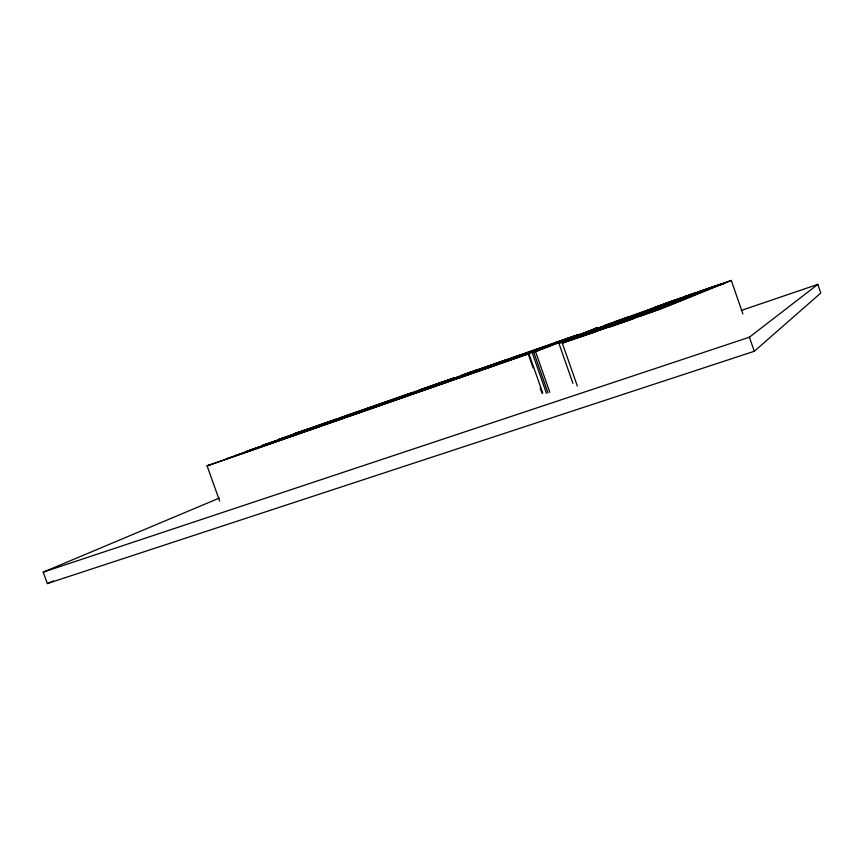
<?xml version="1.0" encoding="UTF-8"?>
<svg xmlns="http://www.w3.org/2000/svg" width="864" height="864" viewBox="0 0 864 864"><rect width="100%" height="100%" fill="white"/><g stroke="black" fill="none" stroke-linecap="round" stroke-linejoin="round"><path stroke-width="1.3" d="M588.028 331.56L618.494 320.782L614.812 322.002M572.918 383.324L558.878 343.235L584.917 334.087L580.576 335.675M668.725 302.573L666.986 303.156L683.932 297.324M548.057 346.162L245.495 451.721L550.357 345.384L547.97 346.248L549.32 345.773M219.413 498.042L43.2 572.141L47.336 583.556L754.283 351.281L820.8 293.015L817.83 284.375L741.323 310.424M43.2 572.141L749.401 337.198L817.83 284.375M357.923 411.782L348.451 415.141L350.503 414.374M577.346 386.089L562.302 343.127L669.006 305.327L715.889 286.297L686.588 296.59M47.336 583.556L53.514 580.867M412.852 392.591L340.178 418.046L412.852 392.591L409.763 393.757M335.848 419.472L278.435 439.538L335.848 419.472L333.018 420.52M742.9 313.967L731.3 280.444L662.126 308.48L562.302 343.127M461.981 375.926L489.596 366.185L411.901 393.379L472.543 372.308M712.292 287.215L713.297 286.859L693.274 294.019M633.02 317.477L675.14 300.715L695.261 293.674L654.512 310.046L635.807 316.591M664.643 303.836L663.368 304.301L731.3 280.444M532.224 352.76L597.953 327.575L532.224 352.76L546.437 393.271M226.433 458.752L539.438 349.618L235.138 455.728M583.697 334.098L581.267 334.876L605.005 326.516L571.244 338.396L587.142 332.899M602.197 326.938L583.254 333.72L720.468 284.299L698.566 291.73M703.328 290.466L698.134 292.313L703.858 290.261M566.849 338.904L569.56 337.954L418.003 390.863L569.441 337.975M576.439 335.243L578.815 334.39L555.088 342.706M590.35 330.826L591.764 330.286L586.278 332.262L618.16 321.214M654.512 310.046L650.646 311.461L703.285 290.79L677.376 299.819M262.645 445.403L405.205 395.604L388.519 401.382M219.661 501.023L207.068 465.869L528.206 353.884L528.898 353.668L542.732 393.109M210.881 464.508L207.403 465.772M207.068 465.869L528.206 353.884L533.099 367.848M263.801 445.014L265.68 444.323L262.656 445.403L391.64 400.518M279.05 439.333L279.99 438.998M623.354 321.743L627.523 320.177L608.202 326.959L617.026 323.978M435.899 384.556L441.169 382.644L426.816 387.785L436.039 384.523L435.478 384.696M388.573 401.447L386.845 402.073L403.996 396.079L397.224 398.455M536.404 350.687L538.877 349.79M709.56 288.187L712.67 287.064L683.888 296.968M477.014 370.634L480.146 369.479L476.032 370.904M674.395 300.316L675.648 299.862M597.866 328.547L593.05 330.307L608.494 324.896L602.1 327.067M641.088 315.835L660.506 308.621L593.395 332.143L619.585 323.082M687.571 296.039L688.338 295.758L678.596 299.16L694.807 293.306L685.271 296.59M574.981 337.489L569.365 339.541L577.314 336.83M472.381 371.509L469.39 372.6L473.602 371.153M676.501 299.473L654.869 307.325L674.33 300.758M526.198 354.629L528.898 353.668M537.97 350.762L533.747 352.264L548.003 392.893M475.286 370.645L505.645 359.975M593.87 329.022L597.953 327.575L595.339 328.482M595.523 330.048L583.87 334.141M618.462 323.654L643.378 314.626L630.385 318.935M675.356 300.596L625.028 320.306L653.335 310.457M609.055 327.348L633.604 318.708M694.786 292.961L605.027 325.318L619.013 320.792M420.498 389.621L454.442 377.762L295.034 433.458L308.513 428.771M353.646 413.251L357.102 412.052M677.344 299.257L680.465 298.177M689.062 295.121L693.792 293.468M610.405 323.73L612.878 322.866M474.671 371.466L471.366 372.578M599.335 328.028L606.712 325.361M588.092 332.413L597.132 329.335M629.37 319.097L577.109 337.975L595.156 331.97M577.422 334.865L461.722 375.311L478.17 369.522L474.757 370.678M579.161 335.923L593.514 331.031L558.878 343.235M715.003 286.556L724.702 283.219L715.792 286.297M536.198 350.708L537.613 350.222M663.703 304.204L667.829 302.8M395.399 399.038L397.699 398.272M359.089 411.469L356.26 412.409L358.366 411.728M535.55 351.637L549.806 392.288M540.227 388.152L542.009 393.228M749.401 337.198L754.283 351.281M654.62 307.832L606.636 326.732L654.62 307.832M628.193 317.174L614.714 321.894L628.193 317.174M497.599 363.388L495.45 364.198L561.33 341.194L497.599 363.388"/></g></svg>
